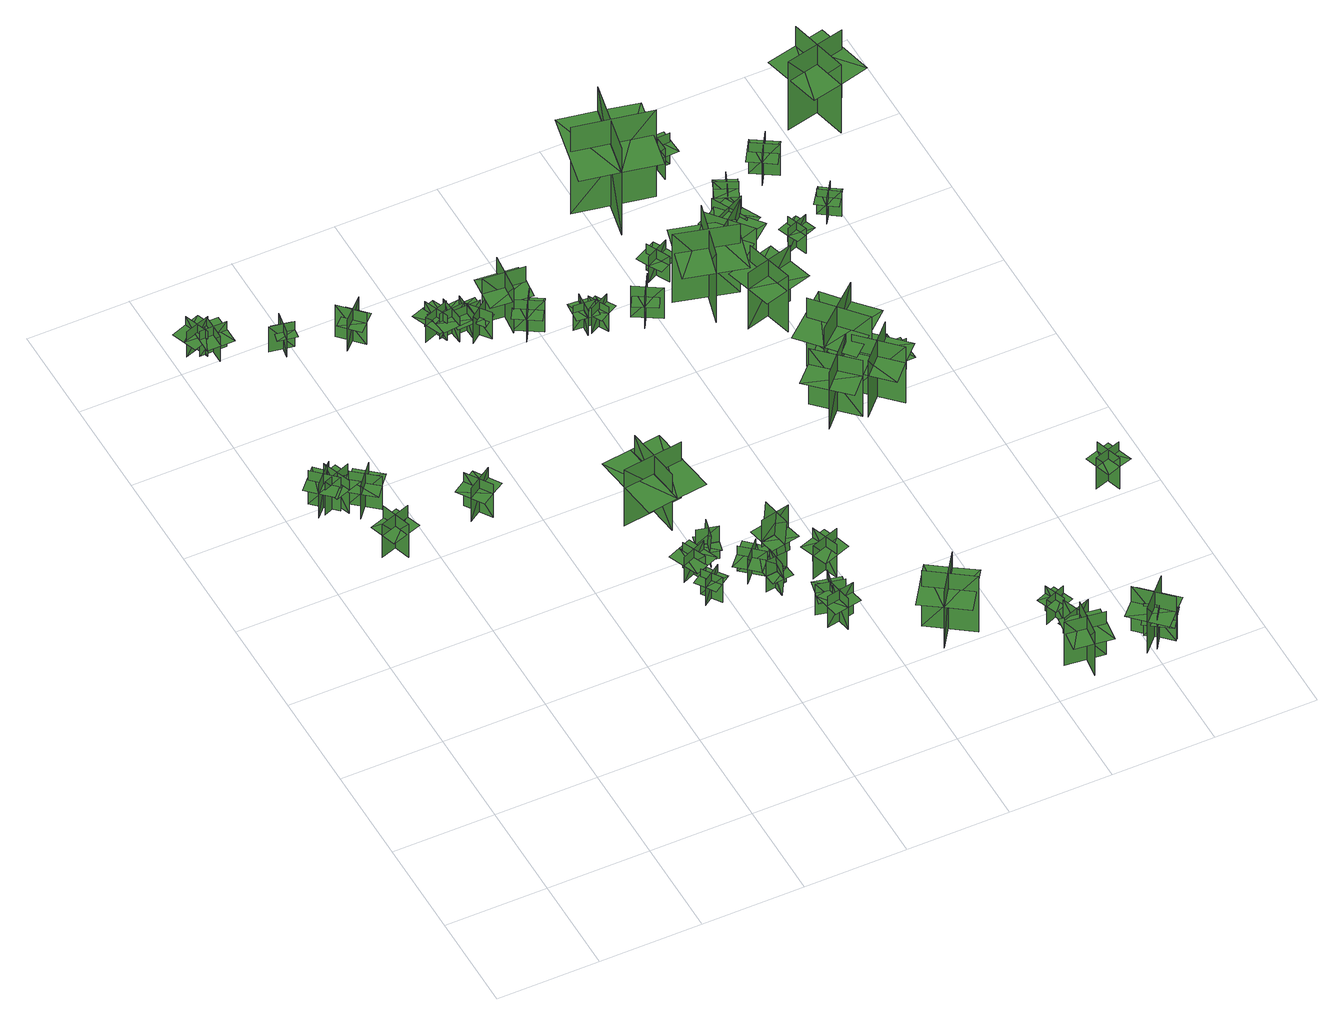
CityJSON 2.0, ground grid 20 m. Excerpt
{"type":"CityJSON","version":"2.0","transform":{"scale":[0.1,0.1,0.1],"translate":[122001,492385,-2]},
"CityObjects":{
"tree1":{"type":"SolitaryVegetationObject","geometry":[{"type":"MultiSurface","lod":"1","boundaries":[[[0,1,2]],[[0,2,3]],[[4,5,6]],[[4,6,7]],[[8,9,10]],[[8,10,11]],[[8,11,12]],[[8,12,13]]]}]},
"tree2":{"type":"SolitaryVegetationObject","geometry":[{"type":"MultiSurface","lod":"1","boundaries":[[[14,15,16]],[[14,16,17]],[[18,19,20]],[[18,20,21]],[[22,23,24]],[[22,24,25]],[[22,25,26]],[[22,26,27]]]}]},
"tree3":{"type":"SolitaryVegetationObject","geometry":[{"type":"MultiSurface","lod":"1","boundaries":[[[28,29,30]],[[28,30,31]],[[32,33,34]],[[32,34,35]],[[36,37,38]],[[36,38,39]],[[36,37,40]],[[36,40,41]]]}]},
"tree4":{"type":"SolitaryVegetationObject","geometry":[{"type":"MultiSurface","lod":"1","boundaries":[[[42,43,44]],[[42,44,45]],[[46,47,48]],[[46,48,49]],[[50,51,52]],[[50,52,53]],[[50,53,54]],[[50,54,55]]]}]},
"tree5":{"type":"SolitaryVegetationObject","geometry":[{"type":"MultiSurface","lod":"1","boundaries":[[[56,57,58]],[[56,58,59]],[[60,61,62]],[[60,62,63]],[[64,65,66]],[[64,66,67]],[[64,67,68]],[[64,68,69]]]}]},
"tree6":{"type":"SolitaryVegetationObject","geometry":[{"type":"MultiSurface","lod":"1","boundaries":[[[70,71,72]],[[70,72,73]],[[74,75,76]],[[74,76,77]],[[78,79,80]],[[78,80,81]],[[78,81,82]],[[78,82,83]]]}]},
"tree7":{"type":"SolitaryVegetationObject","geometry":[{"type":"MultiSurface","lod":"1","boundaries":[[[84,85,86]],[[84,86,87]],[[88,89,90]],[[88,90,91]],[[92,93,94]],[[92,94,95]],[[92,95,96]],[[92,96,97]]]}]},
"tree8":{"type":"SolitaryVegetationObject","geometry":[{"type":"MultiSurface","lod":"1","boundaries":[[[98,99,100]],[[98,100,101]],[[102,103,104]],[[102,104,105]],[[106,107,108]],[[106,108,109]],[[106,109,110]],[[106,110,111]]]}]},
"tree9":{"type":"SolitaryVegetationObject","geometry":[{"type":"MultiSurface","lod":"1","boundaries":[[[112,113,114]],[[112,114,115]],[[116,117,118]],[[116,118,119]],[[120,121,122]],[[120,122,123]],[[120,123,124]],[[120,124,125]]]}]},
"tree10":{"type":"SolitaryVegetationObject","geometry":[{"type":"MultiSurface","lod":"1","boundaries":[[[126,127,128]],[[126,128,129]],[[130,131,132]],[[130,132,133]],[[134,135,136]],[[134,136,137]],[[134,137,138]],[[134,138,139]]]}]},
"tree11":{"type":"SolitaryVegetationObject","geometry":[{"type":"MultiSurface","lod":"1","boundaries":[[[140,141,142]],[[140,142,143]],[[144,145,146]],[[144,146,147]],[[148,149,150]],[[148,150,151]],[[148,151,152]],[[148,152,153]]]}]},
"tree12":{"type":"SolitaryVegetationObject","geometry":[{"type":"MultiSurface","lod":"1","boundaries":[[[154,155,156]],[[154,156,157]],[[158,159,160]],[[158,160,161]],[[162,163,159]],[[162,159,158]],[[164,165,155]],[[164,155,154]],[[154,155,166]],[[154,166,167]],[[154,168,169]],[[154,169,155]]]}]},
"tree13":{"type":"SolitaryVegetationObject","geometry":[{"type":"MultiSurface","lod":"1","boundaries":[[[170,171,172]],[[170,172,173]],[[174,175,176]],[[174,176,177]],[[178,179,180]],[[178,180,181]],[[178,181,182]],[[178,182,183]]]}]},
"tree14":{"type":"SolitaryVegetationObject","geometry":[{"type":"MultiSurface","lod":"1","boundaries":[[[184,185,186]],[[184,186,187]],[[188,189,190]],[[188,190,191]],[[192,193,194]],[[192,194,195]],[[192,195,196]],[[192,196,197]]]}]},
"tree15":{"type":"SolitaryVegetationObject","geometry":[{"type":"MultiSurface","lod":"1","boundaries":[[[198,199,200]],[[198,200,201]],[[202,203,204]],[[202,204,205]],[[206,207,208]],[[206,208,209]],[[206,209,210]],[[206,210,211]]]}]},
"tree16":{"type":"SolitaryVegetationObject","geometry":[{"type":"MultiSurface","lod":"1","boundaries":[[[212,213,214]],[[212,214,215]],[[216,217,218]],[[216,218,219]],[[220,221,217]],[[220,217,216]],[[222,223,213]],[[222,213,212]],[[212,213,224]],[[212,224,225]],[[212,226,227]],[[212,227,213]]]}]},
"tree17":{"type":"SolitaryVegetationObject","geometry":[{"type":"MultiSurface","lod":"1","boundaries":[[[228,229,230]],[[228,230,231]],[[232,233,234]],[[232,234,235]],[[236,237,238]],[[236,238,239]],[[236,239,240]],[[236,240,241]]]}]},
"tree18":{"type":"SolitaryVegetationObject","geometry":[{"type":"MultiSurface","lod":"1","boundaries":[[[242,243,244]],[[242,244,245]],[[246,247,248]],[[246,248,249]],[[250,251,252]],[[250,252,253]],[[250,253,254]],[[250,254,255]]]}]},
"tree19":{"type":"SolitaryVegetationObject","geometry":[{"type":"MultiSurface","lod":"1","boundaries":[[[256,257,258]],[[256,258,259]],[[260,261,262]],[[260,262,263]],[[264,265,266]],[[264,266,267]],[[264,267,268]],[[264,268,269]]]}]},
"tree20":{"type":"SolitaryVegetationObject","geometry":[{"type":"MultiSurface","lod":"1","boundaries":[[[270,271,272]],[[270,272,273]],[[274,275,276]],[[274,276,277]],[[278,279,280]],[[278,280,281]],[[278,281,282]],[[278,282,283]]]}]},
"tree21":{"type":"SolitaryVegetationObject","geometry":[{"type":"MultiSurface","lod":"1","boundaries":[[[284,285,286]],[[284,286,287]],[[288,289,290]],[[288,290,291]],[[292,293,294]],[[292,294,295]],[[292,295,296]],[[292,296,297]]]}]},
"tree22":{"type":"SolitaryVegetationObject","geometry":[{"type":"MultiSurface","lod":"1","boundaries":[[[298,299,300]],[[298,300,301]],[[302,303,304]],[[302,304,305]],[[306,307,303]],[[306,303,302]],[[308,309,299]],[[308,299,298]],[[298,299,310]],[[298,310,311]],[[298,312,313]],[[298,313,299]]]}]},
"tree23":{"type":"SolitaryVegetationObject","geometry":[{"type":"MultiSurface","lod":"1","boundaries":[[[314,315,316]],[[314,316,317]],[[318,319,320]],[[318,320,321]],[[322,323,324]],[[322,324,325]],[[322,325,326]],[[322,326,327]]]}]},
"tree24":{"type":"SolitaryVegetationObject","geometry":[{"type":"MultiSurface","lod":"1","boundaries":[[[328,329,330]],[[328,330,331]],[[332,333,334]],[[332,334,335]],[[336,337,338]],[[336,338,339]],[[336,337,340]],[[336,340,341]]]}]},
"tree25":{"type":"SolitaryVegetationObject","geometry":[{"type":"MultiSurface","lod":"1","boundaries":[[[342,343,344]],[[342,344,345]],[[346,347,348]],[[346,348,349]],[[350,351,352]],[[350,352,353]],[[350,353,354]],[[350,354,355]]]}]},
"tree26":{"type":"SolitaryVegetationObject","geometry":[{"type":"MultiSurface","lod":"1","boundaries":[[[356,357,358]],[[356,358,359]],[[360,361,362]],[[360,362,363]],[[364,365,366]],[[364,366,367]],[[364,367,368]],[[364,368,369]]]}]},
"tree27":{"type":"SolitaryVegetationObject","geometry":[{"type":"MultiSurface","lod":"1","boundaries":[[[370,371,372]],[[370,372,373]],[[374,375,376]],[[374,376,377]],[[378,379,380]],[[378,380,381]],[[378,381,382]],[[378,382,383]]]}]},
"tree28":{"type":"SolitaryVegetationObject","geometry":[{"type":"MultiSurface","lod":"1","boundaries":[[[384,385,386]],[[384,386,387]],[[388,389,390]],[[388,390,391]],[[392,393,394]],[[392,394,395]],[[392,395,396]],[[392,396,397]]]}]},
"tree29":{"type":"SolitaryVegetationObject","geometry":[{"type":"MultiSurface","lod":"1","boundaries":[[[398,399,400]],[[398,400,401]],[[402,403,404]],[[402,404,405]],[[406,407,408]],[[406,408,409]],[[406,409,410]],[[406,410,411]]]}]},
"tree30":{"type":"SolitaryVegetationObject","geometry":[{"type":"MultiSurface","lod":"1","boundaries":[[[412,413,414]],[[412,414,415]],[[416,417,418]],[[416,418,419]],[[420,421,422]],[[420,422,423]],[[420,423,424]],[[420,424,425]]]}]},
"tree31":{"type":"SolitaryVegetationObject","geometry":[{"type":"MultiSurface","lod":"1","boundaries":[[[426,427,428]],[[426,428,429]],[[430,431,432]],[[430,432,433]],[[434,435,436]],[[434,436,437]],[[434,437,438]],[[434,438,439]]]}]},
"tree32":{"type":"SolitaryVegetationObject","geometry":[{"type":"MultiSurface","lod":"1","boundaries":[[[440,441,442]],[[440,442,443]],[[444,445,446]],[[444,446,447]],[[448,449,450]],[[448,450,451]],[[448,451,452]],[[448,452,453]]]}]},
"tree33":{"type":"SolitaryVegetationObject","geometry":[{"type":"MultiSurface","lod":"1","boundaries":[[[454,455,456]],[[454,456,457]],[[458,459,460]],[[458,460,461]],[[462,463,464]],[[462,464,465]],[[462,465,466]],[[462,466,467]]]}]},
"tree34":{"type":"SolitaryVegetationObject","geometry":[{"type":"MultiSurface","lod":"1","boundaries":[[[468,469,470]],[[468,470,471]],[[472,473,474]],[[472,474,475]],[[476,477,478]],[[476,478,479]],[[476,479,480]],[[476,480,481]]]}]},
"tree35":{"type":"SolitaryVegetationObject","geometry":[{"type":"MultiSurface","lod":"1","boundaries":[[[482,483,484]],[[482,484,485]],[[486,487,488]],[[486,488,489]],[[490,491,492]],[[490,492,493]],[[490,491,494]],[[490,494,495]]]}]},
"tree36":{"type":"SolitaryVegetationObject","geometry":[{"type":"MultiSurface","lod":"1","boundaries":[[[496,497,498]],[[496,498,499]],[[500,501,502]],[[500,502,503]],[[504,505,506]],[[504,506,507]],[[504,505,508]],[[504,508,509]]]}]},
"tree37":{"type":"SolitaryVegetationObject","geometry":[{"type":"MultiSurface","lod":"1","boundaries":[[[510,511,512]],[[510,512,513]],[[514,515,516]],[[514,516,517]],[[518,519,520]],[[518,520,521]],[[518,521,522]],[[518,522,523]]]}]},
"tree38":{"type":"SolitaryVegetationObject","geometry":[{"type":"MultiSurface","lod":"1","boundaries":[[[524,525,526]],[[524,526,527]],[[528,529,530]],[[528,530,531]],[[532,533,534]],[[532,534,535]],[[532,535,536]],[[532,536,537]]]}]},
"tree39":{"type":"SolitaryVegetationObject","geometry":[{"type":"MultiSurface","lod":"1","boundaries":[[[538,539,540]],[[538,540,541]],[[542,543,544]],[[542,544,545]],[[546,547,548]],[[546,548,549]],[[546,549,550]],[[546,550,551]]]}]},
"tree40":{"type":"SolitaryVegetationObject","geometry":[{"type":"MultiSurface","lod":"1","boundaries":[[[552,553,554]],[[552,554,555]],[[556,557,558]],[[556,558,559]],[[560,561,562]],[[560,562,563]],[[560,563,564]],[[560,564,565]]]}]},
"tree41":{"type":"SolitaryVegetationObject","geometry":[{"type":"MultiSurface","lod":"1","boundaries":[[[566,567,568]],[[566,568,569]],[[570,571,572]],[[570,572,573]],[[574,575,576]],[[574,576,577]],[[574,577,578]],[[574,578,579]]]}]},
"tree42":{"type":"SolitaryVegetationObject","geometry":[{"type":"MultiSurface","lod":"1","boundaries":[[[580,581,582]],[[580,582,583]],[[584,585,586]],[[584,586,587]],[[588,589,590]],[[588,590,591]],[[588,591,592]],[[588,592,593]]]}]},
"tree43":{"type":"SolitaryVegetationObject","geometry":[{"type":"MultiSurface","lod":"1","boundaries":[[[594,595,596]],[[594,596,597]],[[598,599,600]],[[598,600,601]],[[602,603,604]],[[602,604,605]],[[602,605,606]],[[602,606,607]]]}]},
"tree44":{"type":"SolitaryVegetationObject","geometry":[{"type":"MultiSurface","lod":"1","boundaries":[[[608,609,610]],[[608,610,611]],[[612,613,614]],[[612,614,615]],[[616,617,618]],[[616,618,619]],[[616,619,620]],[[616,620,621]]]}]},
"tree45":{"type":"SolitaryVegetationObject","geometry":[{"type":"MultiSurface","lod":"1","boundaries":[[[622,623,624]],[[622,624,625]],[[626,627,628]],[[626,628,629]],[[630,631,632]],[[630,632,633]],[[630,633,634]],[[630,634,635]]]}]},
"tree46":{"type":"SolitaryVegetationObject","geometry":[{"type":"MultiSurface","lod":"1","boundaries":[[[636,637,638]],[[636,638,639]],[[640,641,642]],[[640,642,643]],[[644,645,646]],[[644,646,647]],[[644,647,648]],[[644,648,649]]]}]},
"tree47":{"type":"SolitaryVegetationObject","geometry":[{"type":"MultiSurface","lod":"1","boundaries":[[[650,651,652]],[[650,652,653]],[[654,655,656]],[[654,656,657]],[[658,659,660]],[[658,660,661]],[[658,661,662]],[[658,662,663]]]}]},
"tree48":{"type":"SolitaryVegetationObject","geometry":[{"type":"MultiSurface","lod":"1","boundaries":[[[664,665,666]],[[664,666,667]],[[668,669,670]],[[668,670,671]],[[672,673,674]],[[672,674,675]],[[672,675,676]],[[672,676,677]]]}]},
"tree49":{"type":"SolitaryVegetationObject","geometry":[{"type":"MultiSurface","lod":"1","boundaries":[[[678,679,680]],[[678,680,681]],[[682,683,684]],[[682,684,685]],[[686,687,688]],[[686,688,689]],[[686,689,690]],[[686,690,691]]]}]},
"tree50":{"type":"SolitaryVegetationObject","geometry":[{"type":"MultiSurface","lod":"1","boundaries":[[[692,693,694]],[[692,694,695]],[[696,697,698]],[[696,698,699]],[[700,701,702]],[[700,702,703]],[[700,703,704]],[[700,704,705]]]}]},
"tree51":{"type":"SolitaryVegetationObject","geometry":[{"type":"MultiSurface","lod":"1","boundaries":[[[706,707,708]],[[706,708,709]],[[710,711,712]],[[710,712,713]],[[714,715,716]],[[714,716,717]],[[714,717,718]],[[714,718,719]]]}]}
},
"vertices":[
[46,1006,25],[89,965,25],[89,965,108],[46,1006,108],[47,967,25],[88,1009,25],[88,1009,108],[47,967,108],[47,967,85],[68,946,85],[109,989,85],[88,1009,85],[66,1030,85],[26,987,85],
[100,955,23],[79,1011,23],[79,1011,105],[100,955,105],[116,991,23],[61,970,23],[61,970,105],[116,991,105],[116,991,82],[106,1019,82],[51,998,82],[61,970,82],[71,943,82],[127,963,82],
[165,858,17],[105,838,17],[105,838,100],[165,858,100],[127,877,17],[146,817,17],[146,817,100],[127,877,100],[164,860,72],[105,840,72],[114,810,72],[174,830,72],[97,864,72],[156,884,72],
[151,980,21],[113,935,21],[113,935,103],[151,980,103],[111,977,21],[157,939,21],[157,939,103],[111,977,103],[111,977,80],[93,954,80],[138,916,80],[157,939,80],[176,961,80],[130,999,80],
[56,1409,19],[56,1409,81],[38,1459,81],[38,1459,19],[23,1425,19],[23,1425,81],[72,1442,81],[72,1442,19],[16,1422,61],[25,1397,61],[85,1418,61],[76,1444,61],[67,1469,61],[7,1447,61],
[43,1415,20],[43,1415,82],[96,1415,82],[96,1415,20],[69,1440,20],[69,1440,82],[69,1388,82],[69,1388,20],[69,1448,62],[42,1448,62],[42,1384,62],[69,1384,62],[96,1384,62],[96,1448,62],
[282,845,18],[332,877,18],[332,877,100],[282,845,100],[321,837,18],[289,886,18],[289,886,100],[321,837,100],[321,837,77],[346,852,77],[314,902,77],[289,886,77],[264,870,77],[296,821,77],
[178,1347,18],[186,1393,18],[186,1393,80],[178,1347,80],[202,1364,18],[202,1364,80],[156,1372,80],[156,1372,18],[202,1364,60],[205,1383,60],[169,1390,60],[166,1370,60],[162,1351,60],[199,1345,60],
[278,1312,18],[321,1352,18],[321,1352,96],[278,1312,96],[316,1311,18],[316,1311,96],[276,1353,96],[276,1353,18],[316,1311,71],[333,1328,71],[301,1362,71],[284,1345,71],[266,1328,71],[298,1294,71],
[560,512,13],[585,476,13],[585,476,75],[560,512,75],[555,483,13],[591,508,13],[591,508,75],[555,483,75],[555,483,57],[567,465,57],[604,490,57],[591,508,57],[579,527,57],[542,502,57],
[547,549,14],[547,549,76],[596,570,76],[596,570,14],[561,582,14],[561,582,76],[581,535,76],[581,535,14],[558,590,56],[533,579,56],[558,520,56],[583,530,56],[607,540,56],[583,600,56],
[589,587,51],[630,577,51],[635,598,51],[594,608,51],[614,603,51],[603,561,51],[606,561,90],[616,602,90],[616,602,12],[606,561,12],[588,585,12],[629,575,12],[630,577,90],[589,587,90],[583,566,51],[625,556,51],
[637,737,11],[637,737,150],[518,721,150],[518,721,11],[587,673,11],[587,673,150],[572,788,150],[572,788,11],[589,656,105],[649,664,105],[630,807,105],[570,799,105],[510,791,105],[529,648,105],
[642,532,14],[642,532,76],[682,496,76],[682,496,14],[678,533,14],[678,533,76],[643,495,76],[643,495,14],[683,539,55],[664,557,55],[620,509,55],[640,491,55],[660,473,55],[703,520,55],
[459,1288,19],[459,1288,81],[409,1268,81],[409,1268,19],[444,1255,19],[444,1255,81],[425,1303,81],[425,1303,19],[447,1248,61],[472,1258,61],[448,1317,61],[423,1307,61],[398,1298,61],[422,1238,61],
[705,466,54],[663,462,54],[665,440,54],[707,444,54],[687,443,54],[683,485,54],[680,485,93],[684,442,93],[684,442,15],[680,485,15],[705,468,15],[663,463,15],[663,462,93],[705,466,93],[703,487,54],[661,483,54],
[461,1241,20],[461,1241,82],[456,1294,82],[456,1294,20],[434,1264,20],[434,1264,82],[485,1269,82],[485,1269,20],[426,1263,62],[429,1237,62],[492,1243,62],[490,1270,62],[487,1297,62],[423,1290,62],
[719,338,14],[774,348,14],[774,348,91],[719,338,91],[749,317,14],[739,371,14],[739,371,91],[749,317,91],[749,317,69],[777,322,69],[767,376,69],[739,371,69],[712,366,69],[722,312,69],
[736,343,14],[749,397,14],[749,397,90],[736,343,90],[767,362,14],[714,375,14],[714,375,90],[767,362,90],[767,362,69],[774,389,69],[720,402,69],[714,375,69],[707,348,69],[761,335,69],
[487,1235,20],[487,1235,82],[484,1288,82],[484,1288,20],[460,1260,20],[460,1260,82],[512,1262,82],[512,1262,20],[452,1259,62],[454,1232,62],[518,1236,62],[516,1263,62],[515,1289,62],[451,1286,62],
[516,1223,19],[486,1262,19],[486,1262,85],[516,1223,85],[520,1258,19],[481,1228,19],[481,1228,85],[520,1258,85],[516,1255,60],[503,1271,60],[476,1250,60],[488,1234,60],[500,1217,60],[528,1239,60],
[688,529,67],[746,541,67],[740,571,67],[682,560,67],[710,564,67],[721,506,67],[725,506,121],[714,565,121],[714,565,12],[725,506,12],[688,527,12],[747,538,12],[746,541,121],[688,529,121],[693,500,67],[752,511,67],
[788,438,15],[769,493,15],[769,493,97],[788,438,97],[806,473,15],[750,453,15],[750,453,97],[806,473,97],[806,473,74],[796,501,74],[740,481,74],[750,453,74],[760,425,74],[815,445,74],
[601,1262,14],[520,1270,14],[520,1270,124],[601,1262,124],[566,1305,14],[558,1224,14],[558,1224,124],[566,1305,124],[602,1265,87],[520,1273,87],[516,1232,87],[598,1224,87],[523,1306,87],[605,1298,87],
[559,1228,16],[606,1199,16],[606,1199,93],[559,1228,93],[567,1192,16],[596,1239,16],[596,1239,93],[567,1192,93],[567,1192,71],[591,1177,71],[620,1224,71],[596,1239,71],[573,1253,71],[544,1206,71],
[869,272,8],[951,215,8],[951,215,146],[869,272,146],[880,207,8],[937,288,8],[937,288,146],[880,207,146],[880,207,108],[921,178,108],[978,260,108],[937,288,108],[896,317,108],[839,235,108],
[650,1177,20],[694,1173,20],[694,1173,81],[650,1177,81],[668,1154,20],[672,1198,20],[672,1198,81],[668,1154,81],[668,1154,64],[690,1152,64],[694,1196,64],[672,1198,64],[650,1200,64],[646,1156,64],
[676,1156,20],[715,1176,20],[715,1176,81],[676,1156,81],[704,1147,20],[684,1186,20],[684,1186,81],[704,1147,81],[704,1147,64],[724,1157,64],[703,1196,64],[684,1186,64],[664,1176,64],[685,1137,64],
[1122,62,11],[1045,72,11],[1045,72,119],[1122,62,119],[1091,103,11],[1081,26,11],[1081,26,119],[1091,103,119],[1091,103,89],[1052,108,89],[1043,31,89],[1081,26,89],[1119,21,89],[1129,98,89],
[752,1156,25],[802,1126,25],[802,1126,102],[752,1156,102],[761,1120,25],[761,1120,102],[791,1170,102],[791,1170,25],[761,1120,78],[782,1107,78],[806,1147,78],[785,1160,78],[764,1172,78],[740,1132,78],
[1061,101,13],[1118,123,13],[1118,123,95],[1061,101,95],[1101,83,13],[1078,141,13],[1078,141,95],[1101,83,95],[1098,90,64],[1122,99,64],[1106,139,64],[1082,130,64],[1059,121,64],[1074,81,64],
[1091,162,14],[1075,203,14],[1075,203,75],[1091,162,75],[1103,189,14],[1062,172,14],[1062,172,75],[1103,189,75],[1103,189,58],[1095,209,58],[1054,193,58],[1062,172,58],[1070,152,58],[1111,168,58],
[940,765,16],[1009,837,16],[1009,837,155],[940,765,155],[1006,766,16],[935,835,16],[935,835,155],[1006,766,155],[1006,766,116],[1041,802,116],[970,871,116],[935,835,116],[900,799,116],[972,730,116],
[832,1255,15],[855,1210,15],[855,1210,79],[832,1255,79],[822,1225,15],[822,1225,79],[867,1249,79],[867,1249,15],[822,1225,57],[835,1201,57],[880,1224,57],[867,1249,57],[855,1273,57],[810,1250,57],
[1244,34,14],[1186,92,14],[1186,92,124],[1244,34,124],[1244,90,14],[1186,31,14],[1186,31,124],[1244,90,124],[1246,35,87],[1188,93,87],[1159,64,87],[1217,6,87],[1211,117,87],[1270,59,87],
[1200,72,14],[1248,38,14],[1248,38,93],[1200,72,93],[1206,32,14],[1240,80,14],[1240,80,93],[1206,32,93],[1198,70,66],[1246,36,66],[1263,60,66],[1215,94,66],[1233,17,66],[1185,51,66],
[954,1134,14],[837,1164,14],[837,1164,183],[954,1134,183],[914,1204,14],[883,1086,14],[883,1086,183],[914,1204,183],[914,1204,136],[855,1219,136],[824,1101,136],[883,1086,136],[942,1071,136],[973,1188,136],
[975,921,14],[1055,829,14],[1055,829,183],[975,921,183],[969,841,14],[1061,920,14],[1061,920,183],[969,841,183],[969,841,136],[1008,794,136],[1101,874,136],[1061,920,136],[1022,966,136],[929,887,136],
[779,1440,10],[931,1410,10],[931,1410,225],[779,1440,225],[835,1354,10],[866,1506,10],[866,1506,225],[835,1354,225],[835,1354,165],[911,1339,165],[942,1490,165],[866,1506,165],[790,1521,165],[759,1369,165],
[959,1106,13],[985,1010,13],[985,1010,152],[959,1106,152],[926,1048,13],[1022,1075,13],[1022,1075,152],[926,1048,152],[926,1048,113],[939,1000,113],[1035,1027,113],[1022,1075,113],[1008,1123,113],[912,1096,113],
[1084,833,14],[1014,762,14],[1014,762,153],[1084,833,153],[1018,833,14],[1088,763,14],[1088,763,153],[1018,833,153],[1018,833,114],[982,798,114],[1053,727,114],[1088,763,114],[1123,798,114],[1053,868,114],
[924,1215,15],[987,1138,15],[987,1138,153],[924,1215,153],[917,1149,15],[994,1213,15],[994,1213,153],[917,1149,153],[917,1149,114],[949,1111,114],[1026,1174,114],[994,1213,114],[962,1251,114],[886,1188,114],
[1125,833,16],[1070,831,16],[1070,831,93],[1125,833,93],[1099,858,16],[1100,803,16],[1100,803,93],[1099,858,93],[1099,858,71],[1071,857,71],[1072,802,71],[1100,803,71],[1128,804,71],[1126,859,71],
[1014,1247,14],[944,1213,14],[944,1213,122],[1014,1247,122],[965,1264,14],[999,1195,14],[999,1195,122],[965,1264,122],[965,1264,91],[930,1247,91],[964,1178,91],[999,1195,91],[1034,1212,91],[1000,1281,91],
[986,1466,14],[931,1464,14],[931,1464,91],[986,1466,91],[959,1491,14],[962,1436,14],[962,1436,91],[959,1491,91],[959,1491,70],[932,1490,70],[934,1435,70],[962,1436,70],[989,1437,70],[987,1492,70],
[1018,1308,17],[1035,1349,17],[1035,1349,78],[1018,1308,78],[1045,1319,17],[1005,1337,17],[1005,1337,78],[1045,1319,78],[1045,1319,61],[1054,1339,61],[1013,1357,61],[1005,1337,61],[996,1316,61],[1036,1299,61],
[1340,443,14],[1288,426,14],[1288,426,91],[1340,443,91],[1307,460,14],[1325,408,14],[1325,408,91],[1307,460,91],[1307,460,69],[1281,451,69],[1299,399,69],[1325,408,69],[1351,416,69],[1333,469,69],
[1083,1206,14],[1099,1165,14],[1099,1165,76],[1083,1206,76],[1071,1179,14],[1113,1196,14],[1113,1196,76],[1071,1179,76],[1071,1179,58],[1079,1159,58],[1121,1175,58],[1113,1196,58],[1104,1216,58],[1063,1200,58],
[1096,1381,17],[1143,1352,17],[1143,1352,94],[1096,1381,94],[1104,1345,17],[1134,1392,17],[1134,1392,94],[1104,1345,94],[1104,1345,72],[1127,1330,72],[1157,1377,72],[1134,1392,72],[1110,1407,72],[1080,1360,72],
[1158,1242,14],[1194,1217,14],[1194,1217,76],[1158,1242,76],[1163,1213,14],[1188,1249,14],[1188,1249,76],[1163,1213,76],[1163,1213,59],[1181,1200,59],[1206,1237,59],[1188,1249,59],[1170,1262,59],[1144,1226,59],
[1323,1470,19],[1205,1442,19],[1205,1442,188],[1323,1470,188],[1255,1513,19],[1283,1394,19],[1283,1394,188],[1255,1513,188],[1255,1513,140],[1195,1499,140],[1224,1380,140],[1283,1394,140],[1342,1409,140],[1314,1527,140]
]}
